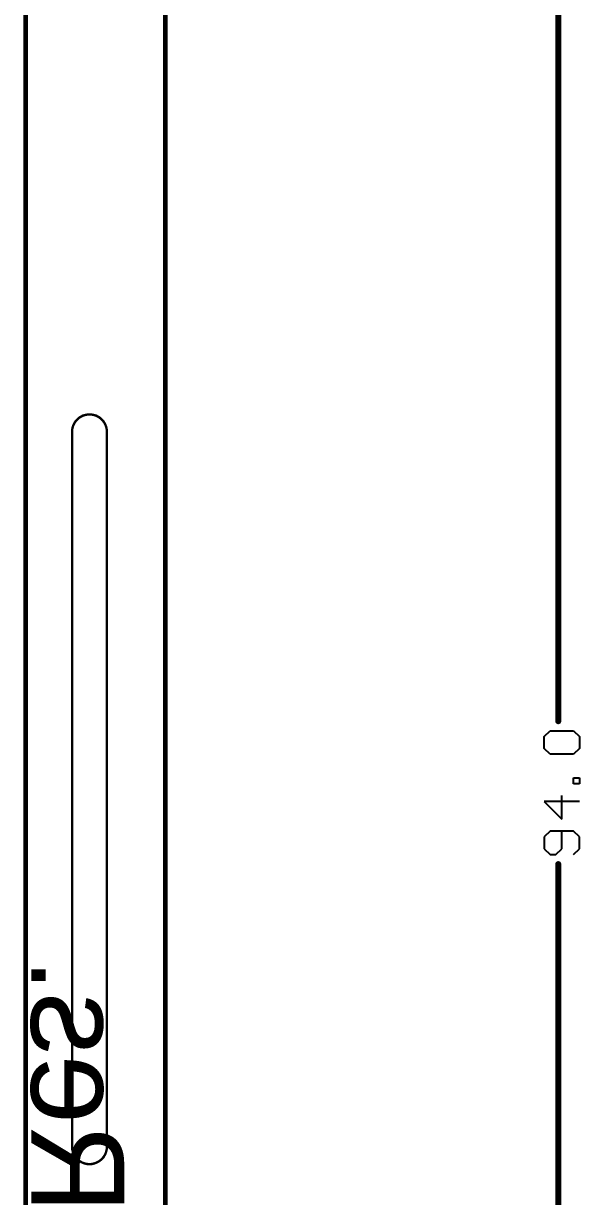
# Model space of a CAD drawing. Extents: x 244 to 457, y 184 to 319.
# Drawn here: x 432.9 to 456.9, y 234.7 to 285.2 of the extents above; entities that cross this region are included whole.
import ezdxf

# ---------------------------------------------------------------- set-up
doc = ezdxf.new("R2010")
doc.units = 0
for name, color, linetype in [('BOTTOMOVERLAY', 54, 'CONTINUOUS'), ('KEEPOUTLAYER', 6, 'CONTINUOUS'), ('MULTILAYER', 9, 'CONTINUOUS'), ('TOPOVERLAY', 2, 'CONTINUOUS')]:
    doc.layers.add(name, color=color, linetype=linetype)

msp = doc.modelspace()

# ---------------------------------------------------------------- linework, layer by layer
at = {"layer": 'BOTTOMOVERLAY', "const_width": 0.2}
msp.add_lwpolyline([(433.04, 202.5), (433.04, 302.5)], dxfattribs=at)
at = {"layer": 'KEEPOUTLAYER'}
for points, const_width in [([(439.04, 299.5), (439.04, 205.5)], 0.2), ([(435.031, 236.86), (435.031, 267.619)], 0.102), ([(436.531, 236.86), (436.531, 267.619)], 0.102)]:
    msp.add_lwpolyline(points, dxfattribs=dict(at, const_width=const_width))
at = {"layer": 'KEEPOUTLAYER', "const_width": 0.102}
for points in [[(435.031, 267.619, -1), (436.531, 267.619)], [(436.531, 236.86, -1), (435.031, 236.86)]]:
    msp.add_lwpolyline(points, format="xyb", dxfattribs=at)
at = {"layer": 'KEEPOUTLAYER', "const_width": 0.0508}
for points in [[(435.005, 267.619, 1), (435.056, 267.619, 1)], [(435.005, 267.619, 1), (435.056, 267.619, 1)], [(436.506, 267.619, 1), (436.557, 267.619, 1)], [(436.506, 267.619, 1), (436.557, 267.619, 1)], [(435.005, 236.86, 1), (435.056, 236.86, 1)], [(435.005, 236.86, 1), (435.056, 236.86, 1)], [(436.506, 236.86, 1), (436.557, 236.86, 1)], [(436.506, 236.86, 1), (436.557, 236.86, 1)]]:
    msp.add_lwpolyline(points, format="xyb", close=True, dxfattribs=at)
at = {"layer": 'MULTILAYER'}
for p, q in [((435.181, 268.08), (435.082, 267.909)), ((435.32, 268.22), (435.181, 268.08)), ((435.491, 268.319), (435.32, 268.22)), ((435.682, 268.37), (435.491, 268.319)), ((435.88, 268.37), (435.682, 268.37)), ((436.07, 268.319), (435.88, 268.37)), ((436.242, 268.22), (436.07, 268.319)), ((436.381, 268.08), (436.242, 268.22)), ((436.48, 267.909), (436.381, 268.08)), ((435.082, 267.909), (435.031, 267.718)), ((435.031, 267.718), (435.031, 267.619)), ((435.031, 267.619), (435.031, 236.86)), ((435.031, 267.619), (435.031, 267.619)), ((436.531, 267.718), (436.48, 267.909)), ((436.531, 267.619), (436.531, 267.718)), ((436.531, 236.86), (436.531, 267.619)), ((435.031, 236.86), (435.031, 236.761)), ((435.031, 236.761), (435.082, 236.571)), ((436.48, 236.571), (436.531, 236.761)), ((436.531, 236.761), (436.531, 236.86)), ((436.531, 236.86), (436.531, 236.86)), ((435.082, 236.571), (435.181, 236.399)), ((435.181, 236.399), (435.32, 236.26)), ((435.32, 236.26), (435.491, 236.161)), ((436.071, 236.161), (436.242, 236.26)), ((436.242, 236.26), (436.381, 236.399)), ((436.381, 236.399), (436.48, 236.571)), ((435.491, 236.161), (435.682, 236.11)), ((435.682, 236.11), (435.88, 236.11)), ((435.88, 236.11), (436.071, 236.161))]:
    msp.add_line(p, q, dxfattribs=at)
at = {"layer": 'TOPOVERLAY'}
for p, q in [((455.348, 254.506), (455.602, 254.76)), ((455.348, 253.998), (455.348, 254.506)), ((455.602, 254.76), (456.618, 254.76)), ((456.618, 254.76), (456.872, 254.506)), ((456.872, 254.506), (456.872, 253.998)), ((455.602, 253.744), (455.348, 253.998)), ((456.872, 253.998), (456.618, 253.744)), ((456.618, 253.744), (455.602, 253.744)), ((456.618, 252.474), (456.618, 252.728)), ((456.618, 252.728), (456.872, 252.728)), ((456.872, 252.474), (456.618, 252.474)), ((456.872, 252.728), (456.872, 252.474)), ((456.11, 250.951), (456.11, 251.967)), ((456.872, 251.713), (455.348, 251.713)), ((455.348, 251.713), (456.11, 250.951)), ((455.602, 250.443), (455.348, 250.189)), ((456.618, 250.443), (455.602, 250.443)), ((456.11, 249.681), (456.11, 250.443)), ((456.872, 250.189), (456.618, 250.443)), ((455.348, 250.189), (455.348, 249.681)), ((456.872, 249.681), (456.872, 250.189)), ((455.348, 249.681), (455.602, 249.427)), ((455.602, 249.427), (455.856, 249.427)), ((455.856, 249.427), (456.11, 249.681)), ((456.618, 249.427), (456.872, 249.681))]:
    msp.add_line(p, q, dxfattribs=at)
at = {"layer": 'TOPOVERLAY', "const_width": 0.254}
for points in [[(455.958, 255.166), (455.958, 299.5)], [(455.958, 205.5), (455.958, 249.021)]]:
    msp.add_lwpolyline(points, dxfattribs=at)
at = {"layer": 'TOPOVERLAY', "const_width": 0.127}
for points in [[(455.894, 255.166, 1), (456.021, 255.166, 1)], [(455.894, 249.021, 1), (456.021, 249.021, 1)]]:
    msp.add_lwpolyline(points, format="xyb", close=True, dxfattribs=at)

# ---------------------------------------------------------------- texts
at = {"layer": 'BOTTOMOVERLAY', "text_generation_flag": 2}
msp.add_text('1024x600 Res.', height=4, rotation=270, dxfattribs=at).set_placement((433.276, 209))

doc.saveas('drawing.dxf')
